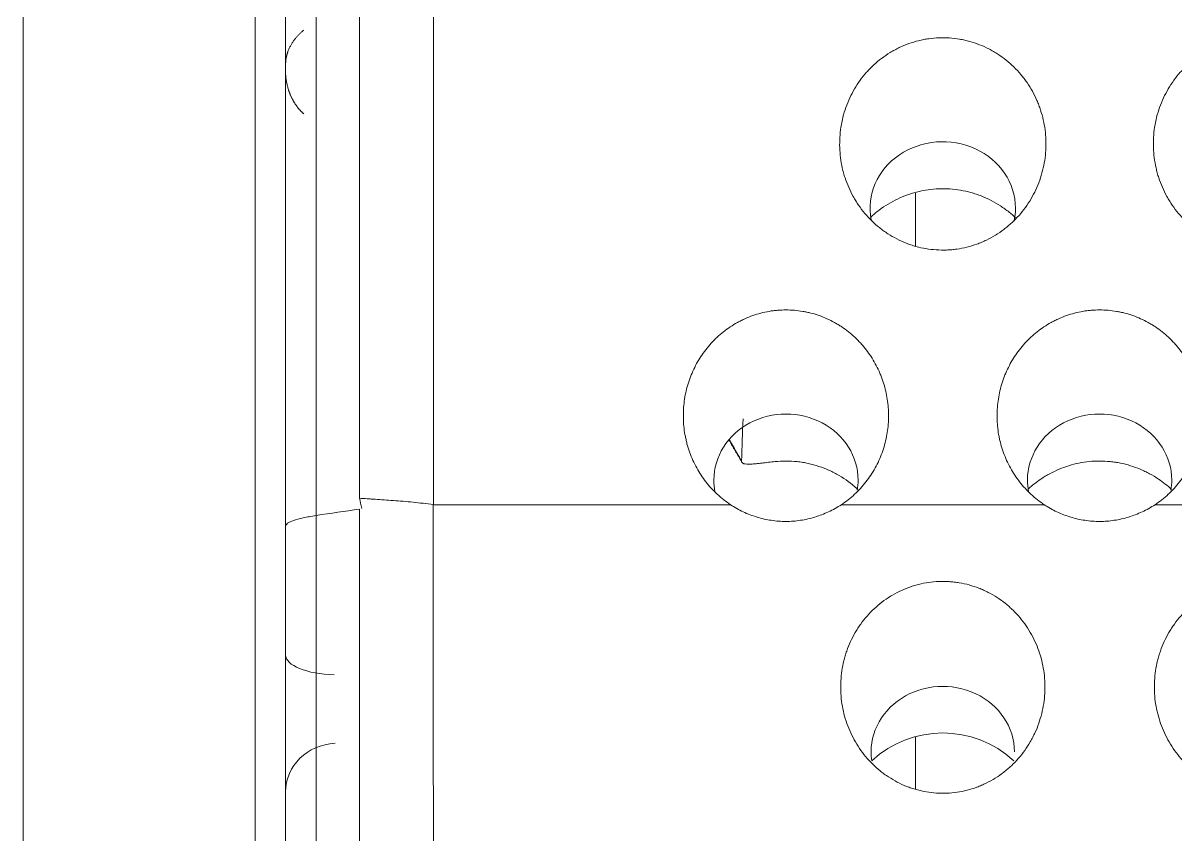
# Model space of a CAD drawing. Header units: millimetres. Extents: x 70151 to 230897, y 35202 to 113211.
# Drawn here: x 178099.42 to 178110.4, y 69174.16 to 69181.88 of the extents above; entities that cross this region are included whole.
import ezdxf

# ---------------------------------------------------------------- set-up
doc = ezdxf.new("R2010")
doc.units = ezdxf.units.MM
doc.header["$LTSCALE"] = 50
doc.layers.add('2-con', color=2, linetype='Continuous')
doc.layers.add('mark-B', color=2, linetype='Continuous', lineweight=20)

# ---------------------------------------------------------------- blocks, each defined once
blk = doc.blocks.new('무풍1WAY 대형')
at = {"layer": 'mark-B'}
for p, q in [((546.995, -415.643), (546.995, -415.147)), ((546.995, -420.816), (546.995, -420.314)), ((552.993, -421.986), (552.993, -421.986))]:
    blk.add_line(p, q, dxfattribs=at)
for centre, major_axis, ratio, start_param, end_param in [((552.495, -415.119), (-0.498, 0), 0.927357, 1.62319, 3.14156), ((546.734, -415.499), (-0.682, 0), 0.913545, 0, 3.279627), ((546.734, -414.633), (0, -1.045), 0.971746, 5.555123, 7.011249), ((552.495, -416.422), (-0.498, 0), 0.384077, 3.141593, 4.642575), ((545.24, -418.086), (0.687, 0), 0.913545, 2.986085, 3.141591), ((545.24, -418.086), (0.687, 0), 0.913545, 0, 0.177599), ((548.227, -418.086), (0.687, 0), 0.913545, 2.986085, 3.141591), ((548.227, -418.086), (0.687, 0), 0.913545, 0, 0.177599), ((545.24, -418.086), (0.687, 0), 0.913545, 3.141591, 6.283185), ((548.227, -418.086), (0.687, 0), 0.913545, 3.141591, 6.283185), ((546.734, -420.674), (-0.692, 0), 0.913545, 6.085561, 6.283185), ((546.734, -420.674), (-0.692, 0), 0.913545, 0, 3.317029)]:
    blk.add_ellipse(centre, major_axis=major_axis, ratio=ratio, start_param=start_param, end_param=end_param, dxfattribs=at)
for points, knots in [([(555.493, -432.338), (555.493, -430.208), (555.493, -428.078), (555.493, -423.815), (555.493, -421.683), (555.493, -415.283), (555.493, -411.012), (555.493, -406.739)], [0, 0, 0, 0, 0.25, 0.25, 0.5, 0.5, 1, 1, 1, 1]), ([(551.586, -417.851), (551.586, -417.4), (551.586, -416.948), (551.586, -416.043), (551.586, -415.59), (551.585, -414.231), (551.584, -413.323), (551.583, -411.959), (551.583, -411.504), (551.583, -410.593), (551.583, -410.138), (551.583, -408.77), (551.584, -407.858), (551.586, -406.945)], [0, 0, 0, 0, 0.125, 0.125, 0.25, 0.25, 0.5, 0.5, 0.625, 0.625, 0.75, 0.75, 1, 1, 1, 1]), ([(552.29, -406.947), (552.288, -407.856), (552.288, -408.764), (552.287, -410.126), (552.287, -410.58), (552.287, -411.487), (552.288, -411.94), (552.288, -413.299), (552.289, -414.203), (552.29, -415.557), (552.29, -416.008), (552.29, -416.909), (552.29, -417.359), (552.29, -417.809)], [0, 0, 0, 0, 0.25, 0.25, 0.375, 0.375, 0.5, 0.5, 0.75, 0.75, 0.875, 0.875, 1, 1, 1, 1]), ([(552.702, -417.749), (552.702, -416.855), (552.702, -415.958), (552.702, -414.611), (552.702, -414.161), (552.702, -413.486), (552.702, -413.261), (552.702, -412.811), (552.702, -412.586), (552.702, -411.459), (552.7, -410.557), (552.699, -409.203), (552.699, -408.751), (552.699, -407.847), (552.7, -407.395), (552.702, -406.943)], [0, 0, 0, 0, 0.25, 0.25, 0.375, 0.375, 0.4375, 0.4375, 0.5, 0.5, 0.75, 0.75, 0.875, 0.875, 1, 1, 1, 1]), ([(553.281, -411.16), (553.281, -411.238), (553.281, -411.334), (553.281, -411.502), (553.281, -411.562), (553.281, -411.659), (553.281, -411.692), (553.281, -411.744), (553.281, -411.761), (553.281, -411.797), (553.281, -411.958), (553.282, -412.138), (553.282, -412.486), (553.282, -412.675), (553.282, -412.98), (553.282, -413.085), (553.282, -413.248), (553.282, -413.304), (553.282, -413.416), (553.282, -413.473), (553.282, -413.764), (553.282, -414.007), (553.282, -414.514), (553.282, -414.777), (553.282, -415.326), (553.282, -415.61), (553.282, -415.979), (553.282, -416.054), (553.282, -416.203), (553.282, -416.429), (553.282, -416.657), (553.282, -417.118), (553.282, -417.431), (553.282, -418.065), (553.282, -418.388), (553.282, -418.798), (553.282, -418.88), (553.282, -419.004), (553.282, -419.045), (553.282, -419.128), (553.282, -419.335), (553.282, -419.542), (553.282, -420.037), (553.282, -420.696), (553.282, -421.353), (553.282, -421.844), (553.282, -422.008), (553.282, -422.334), (553.282, -422.496), (553.282, -422.977), (553.282, -423.604), (553.282, -424.206), (553.282, -424.647), (553.282, -424.793), (553.282, -424.973), (553.282, -425.009), (553.282, -425.08), (553.282, -425.116), (553.282, -425.223), (553.282, -425.293), (553.282, -425.641), (553.282, -425.909), (553.282, -426.294), (553.282, -426.42), (553.282, -426.605), (553.282, -426.666), (553.282, -426.786), (553.282, -426.845), (553.282, -427.136), (553.282, -427.354), (553.282, -427.764), (553.282, -427.955), (553.282, -428.22), (553.282, -428.305), (553.282, -428.427), (553.282, -428.467), (553.282, -428.525), (553.282, -428.544), (553.282, -428.582), (553.282, -428.75), (553.282, -428.897), (553.282, -429.124), (553.282, -429.221), (553.282, -429.382), (553.282, -429.446), (553.282, -429.539), (553.282, -429.567), (553.282, -429.582), (553.282, -429.584), (553.282, -429.584)], [0, 0, 0, 0, 0.036589, 0.036589, 0.054884, 0.054884, 0.064031, 0.064031, 0.068605, 0.068605, 0.073179, 0.109768, 0.109768, 0.146357, 0.146357, 0.164652, 0.164652, 0.173799, 0.173799, 0.182947, 0.182947, 0.219536, 0.219536, 0.256125, 0.256125, 0.292715, 0.292715, 0.301862, 0.301862, 0.311009, 0.329304, 0.329304, 0.365893, 0.365893, 0.402483, 0.402483, 0.41163, 0.41163, 0.416204, 0.416204, 0.420777, 0.439072, 0.439072, 0.475661, 0.51225, 0.51225, 0.530545, 0.530545, 0.54884, 0.54884, 0.585429, 0.622018, 0.622018, 0.640313, 0.640313, 0.644887, 0.644887, 0.64946, 0.64946, 0.658608, 0.658608, 0.695197, 0.695197, 0.713492, 0.713492, 0.722639, 0.722639, 0.731786, 0.731786, 0.768376, 0.768376, 0.804965, 0.804965, 0.82326, 0.82326, 0.832407, 0.832407, 0.836981, 0.836981, 0.841554, 0.878144, 0.878144, 0.914733, 0.914733, 0.951322, 0.951322, 0.987912, 0.987912, 1, 1, 1, 1]), ([(552.993, -415.119), (552.993, -414.883), (552.993, -414.647), (552.993, -414.261), (552.993, -414.112), (552.993, -413.963)], [0, 0, 0, 0, 0.612701, 0.612701, 1, 1, 1, 1]), ([(552.995, -414.239), (552.995, -415.377), (552.995, -416.513), (552.995, -417.645), (552.995, -417.645), (552.995, -417.645)], [0, 0, 0, 0, 0.999997, 0.999997, 1, 1, 1, 1]), ([(544.416, -415.383), (544.462, -415.429), (544.503, -415.479), (544.576, -415.585), (544.607, -415.641), (544.646, -415.731), (544.657, -415.761), (544.677, -415.823), (544.694, -415.885), (544.706, -415.948), (544.714, -416.012), (544.717, -416.045), (544.72, -416.142), (544.717, -416.206), (544.703, -416.302), (544.696, -416.333), (544.685, -416.381), (544.68, -416.396), (544.671, -416.427), (544.666, -416.443), (544.64, -416.519), (544.613, -416.577), (544.572, -416.647), (544.564, -416.661), (544.546, -416.688), (544.537, -416.702), (544.509, -416.742), (544.488, -416.767), (544.425, -416.84), (544.378, -416.884), (544.3, -416.943), (544.273, -416.962), (544.218, -416.996), (544.161, -417.027), (544.101, -417.052), (544.056, -417.069), (544.04, -417.074), (544.009, -417.084), (543.993, -417.088), (543.914, -417.109), (543.85, -417.118), (543.752, -417.122), (543.72, -417.121), (543.671, -417.118), (543.654, -417.117), (543.622, -417.113), (543.606, -417.111), (543.525, -417.097), (543.463, -417.08), (543.387, -417.051), (543.372, -417.044), (543.342, -417.031), (543.298, -417.009), (543.228, -416.969), (543.175, -416.931), (543.137, -416.901), (543.125, -416.89), (543.1, -416.868), (543.088, -416.857), (543.03, -416.8), (542.989, -416.751), (542.934, -416.671), (542.917, -416.643), (542.886, -416.586), (542.871, -416.557), (542.833, -416.468), (542.813, -416.407), (542.792, -416.312), (542.786, -416.28), (542.778, -416.216), (542.775, -416.184), (542.772, -416.087), (542.776, -416.023), (542.79, -415.926), (542.797, -415.894), (542.812, -415.832), (542.831, -415.77), (542.855, -415.71), (542.875, -415.666), (542.882, -415.652), (542.897, -415.623), (542.905, -415.608), (542.946, -415.538), (542.983, -415.486), (543.047, -415.413), (543.069, -415.389), (543.105, -415.356), (543.117, -415.345), (543.142, -415.324), (543.155, -415.313), (543.219, -415.264), (543.274, -415.23), (543.347, -415.194), (543.361, -415.187), (543.391, -415.174), (543.407, -415.168), (543.453, -415.151), (543.484, -415.141), (543.578, -415.117), (543.642, -415.108), (543.724, -415.105), (543.741, -415.104), (543.773, -415.105), (543.822, -415.107), (543.903, -415.116), (543.966, -415.13), (544.013, -415.143), (544.029, -415.148), (544.06, -415.159), (544.076, -415.164), (544.151, -415.194), (544.209, -415.224), (544.277, -415.269), (544.29, -415.278), (544.317, -415.297), (544.33, -415.307), (544.368, -415.338), (544.392, -415.36), (544.416, -415.383)], [0, 0, 0, 0, 0.03125, 0.03125, 0.0625, 0.0625, 0.078125, 0.078125, 0.09375, 0.109375, 0.109375, 0.125, 0.125, 0.15625, 0.15625, 0.171875, 0.171875, 0.179687, 0.179687, 0.1875, 0.1875, 0.21875, 0.21875, 0.226562, 0.226562, 0.234375, 0.234375, 0.25, 0.25, 0.28125, 0.28125, 0.296875, 0.296875, 0.3125, 0.328125, 0.328125, 0.335937, 0.335937, 0.34375, 0.34375, 0.375, 0.375, 0.390625, 0.390625, 0.398437, 0.398437, 0.40625, 0.40625, 0.4375, 0.4375, 0.445312, 0.445312, 0.453125, 0.46875, 0.484375, 0.484375, 0.492188, 0.492188, 0.5, 0.5, 0.53125, 0.53125, 0.546875, 0.546875, 0.5625, 0.5625, 0.59375, 0.59375, 0.609375, 0.609375, 0.625, 0.625, 0.65625, 0.65625, 0.671875, 0.671875, 0.6875, 0.703125, 0.703125, 0.710938, 0.710938, 0.71875, 0.71875, 0.75, 0.75, 0.765625, 0.765625, 0.773438, 0.773438, 0.78125, 0.78125, 0.8125, 0.8125, 0.820313, 0.820313, 0.828125, 0.828125, 0.84375, 0.84375, 0.875, 0.875, 0.882813, 0.882813, 0.890625, 0.90625, 0.921875, 0.921875, 0.929688, 0.929688, 0.9375, 0.9375, 0.96875, 0.96875, 0.976563, 0.976563, 0.984375, 0.984375, 1, 1, 1, 1]), ([(547.403, -415.383), (547.45, -415.429), (547.491, -415.479), (547.563, -415.585), (547.594, -415.641), (547.633, -415.731), (547.645, -415.761), (547.665, -415.823), (547.682, -415.885), (547.693, -415.948), (547.702, -416.012), (547.704, -416.045), (547.708, -416.142), (547.704, -416.206), (547.69, -416.302), (547.684, -416.333), (547.672, -416.381), (547.668, -416.396), (547.659, -416.427), (547.654, -416.443), (547.627, -416.519), (547.6, -416.577), (547.56, -416.647), (547.551, -416.661), (547.534, -416.688), (547.525, -416.702), (547.496, -416.742), (547.476, -416.767), (547.412, -416.84), (547.365, -416.884), (547.288, -416.943), (547.261, -416.962), (547.205, -416.996), (547.149, -417.027), (547.089, -417.052), (547.043, -417.069), (547.028, -417.074), (546.997, -417.084), (546.981, -417.088), (546.901, -417.109), (546.837, -417.118), (546.74, -417.122), (546.707, -417.121), (546.658, -417.118), (546.642, -417.117), (546.609, -417.113), (546.593, -417.111), (546.513, -417.097), (546.451, -417.08), (546.375, -417.051), (546.359, -417.044), (546.33, -417.031), (546.285, -417.009), (546.215, -416.969), (546.163, -416.931), (546.125, -416.901), (546.112, -416.89), (546.088, -416.868), (546.076, -416.857), (546.018, -416.8), (545.976, -416.751), (545.922, -416.671), (545.905, -416.643), (545.873, -416.586), (545.859, -416.557), (545.82, -416.468), (545.8, -416.407), (545.779, -416.312), (545.774, -416.28), (545.765, -416.216), (545.763, -416.184), (545.759, -416.087), (545.763, -416.023), (545.778, -415.926), (545.784, -415.894), (545.8, -415.832), (545.818, -415.77), (545.842, -415.71), (545.863, -415.666), (545.87, -415.652), (545.885, -415.623), (545.892, -415.608), (545.933, -415.538), (545.971, -415.486), (546.034, -415.413), (546.057, -415.389), (546.092, -415.356), (546.105, -415.345), (546.129, -415.324), (546.142, -415.313), (546.206, -415.264), (546.261, -415.23), (546.334, -415.194), (546.349, -415.187), (546.379, -415.174), (546.394, -415.168), (546.44, -415.151), (546.471, -415.141), (546.566, -415.117), (546.63, -415.108), (546.712, -415.105), (546.728, -415.104), (546.761, -415.105), (546.81, -415.107), (546.89, -415.116), (546.954, -415.13), (547.001, -415.143), (547.017, -415.148), (547.048, -415.159), (547.063, -415.164), (547.139, -415.194), (547.196, -415.224), (547.264, -415.269), (547.278, -415.278), (547.304, -415.297), (547.317, -415.307), (547.356, -415.338), (547.38, -415.36), (547.403, -415.383)], [0, 0, 0, 0, 0.03125, 0.03125, 0.0625, 0.0625, 0.078125, 0.078125, 0.09375, 0.109375, 0.109375, 0.125, 0.125, 0.15625, 0.15625, 0.171875, 0.171875, 0.179688, 0.179688, 0.1875, 0.1875, 0.21875, 0.21875, 0.226563, 0.226563, 0.234375, 0.234375, 0.25, 0.25, 0.28125, 0.28125, 0.296875, 0.296875, 0.3125, 0.328125, 0.328125, 0.335938, 0.335938, 0.34375, 0.34375, 0.375, 0.375, 0.390625, 0.390625, 0.398438, 0.398438, 0.40625, 0.40625, 0.4375, 0.4375, 0.445313, 0.445313, 0.453125, 0.46875, 0.484375, 0.484375, 0.492188, 0.492188, 0.5, 0.5, 0.53125, 0.53125, 0.546875, 0.546875, 0.5625, 0.5625, 0.59375, 0.59375, 0.609375, 0.609375, 0.625, 0.625, 0.65625, 0.65625, 0.671875, 0.671875, 0.6875, 0.703125, 0.703125, 0.710938, 0.710938, 0.71875, 0.71875, 0.75, 0.75, 0.765625, 0.765625, 0.773438, 0.773438, 0.78125, 0.78125, 0.8125, 0.8125, 0.820313, 0.820313, 0.828125, 0.828125, 0.84375, 0.84375, 0.875, 0.875, 0.882813, 0.882813, 0.890625, 0.90625, 0.921875, 0.921875, 0.929688, 0.929688, 0.9375, 0.9375, 0.96875, 0.96875, 0.976563, 0.976563, 0.984375, 0.984375, 1, 1, 1, 1]), ([(552.993, -416.422), (552.993, -416.361), (552.993, -416.299), (552.993, -416.203), (552.993, -416.171), (552.993, -416.122), (552.993, -416.105), (552.993, -416.072), (552.993, -416.056), (552.993, -415.974), (552.993, -415.909), (552.993, -415.829), (552.993, -415.813), (552.993, -415.781), (552.993, -415.765), (552.993, -415.718), (552.993, -415.687), (552.993, -415.597), (552.993, -415.539), (552.993, -415.471), (552.993, -415.458), (552.993, -415.431), (552.993, -415.418), (552.993, -415.381), (552.993, -415.333), (552.993, -415.278), (552.993, -415.248), (552.993, -415.229), (552.993, -415.219), (552.993, -415.174), (552.993, -415.144), (552.993, -415.119)], [0, 0, 0, 0, 0.125, 0.125, 0.1875, 0.1875, 0.21875, 0.21875, 0.25, 0.25, 0.375, 0.375, 0.40625, 0.40625, 0.4375, 0.4375, 0.5, 0.5, 0.625, 0.625, 0.65625, 0.65625, 0.6875, 0.6875, 0.75, 0.8125, 0.84375, 0.84375, 0.875, 0.875, 1, 1, 1, 1]), ([(552.993, -416.422), (552.993, -416.758), (552.993, -417.1), (552.993, -417.622), (552.993, -417.798), (552.993, -418.063), (552.993, -418.152), (552.993, -418.33), (552.993, -418.509), (552.993, -418.688), (552.993, -418.868), (552.993, -418.958), (552.993, -419.229), (552.993, -419.409), (552.993, -419.952), (552.993, -420.314), (552.993, -420.677)], [0, 0, 0, 0, 0.25, 0.25, 0.375, 0.375, 0.4375, 0.4375, 0.5, 0.5625, 0.5625, 0.625, 0.625, 0.75, 0.75, 1, 1, 1, 1]), ([(552.993, -417.646), (552.993, -417.656), (552.987, -417.665), (552.961, -417.683), (552.942, -417.692), (552.893, -417.71), (552.862, -417.718), (552.789, -417.733), (552.748, -417.741), (552.702, -417.747)], [0, 0, 0, 0, 0.25, 0.25, 0.5, 0.5, 0.75, 0.75, 1, 1, 1, 1]), ([(545.768, -417.851), (545.729, -417.826), (545.689, -417.803), (545.625, -417.773), (545.603, -417.764), (545.56, -417.747), (545.538, -417.74), (545.471, -417.719), (545.426, -417.709), (545.357, -417.699), (545.333, -417.696), (545.286, -417.693), (545.263, -417.692), (545.193, -417.692), (545.147, -417.695), (545.078, -417.706), (545.055, -417.71), (545.009, -417.72), (544.986, -417.726), (544.919, -417.747), (544.832, -417.78), (544.751, -417.826), (544.712, -417.851)], [0, 0, 0, 0, 0.125, 0.125, 0.1875, 0.1875, 0.25, 0.25, 0.375, 0.375, 0.4375, 0.4375, 0.5, 0.5, 0.625, 0.625, 0.6875, 0.6875, 0.75, 0.75, 0.875, 1, 1, 1, 1]), ([(548.755, -417.851), (548.717, -417.826), (548.676, -417.803), (548.613, -417.773), (548.591, -417.764), (548.547, -417.747), (548.525, -417.74), (548.459, -417.719), (548.413, -417.709), (548.344, -417.699), (548.321, -417.696), (548.274, -417.693), (548.251, -417.692), (548.181, -417.692), (548.134, -417.695), (548.065, -417.706), (548.042, -417.71), (547.997, -417.72), (547.974, -417.726), (547.907, -417.747), (547.82, -417.78), (547.739, -417.826), (547.699, -417.851)], [0, 0, 0, 0, 0.125, 0.125, 0.1875, 0.1875, 0.25, 0.25, 0.375, 0.375, 0.4375, 0.4375, 0.5, 0.5, 0.625, 0.625, 0.6875, 0.6875, 0.75, 0.75, 0.875, 1, 1, 1, 1]), ([(545.768, -417.851), (545.79, -417.866), (545.812, -417.882), (545.854, -417.915), (545.875, -417.933), (545.933, -417.987), (545.969, -418.026), (546.018, -418.089), (546.034, -418.111), (546.063, -418.156), (546.077, -418.178), (546.116, -418.248), (546.137, -418.297), (546.164, -418.371), (546.173, -418.397), (546.183, -418.435), (546.187, -418.448), (546.193, -418.474), (546.196, -418.487), (546.208, -418.552), (546.214, -418.605), (546.217, -418.684), (546.217, -418.711), (546.216, -418.764), (546.213, -418.791), (546.204, -418.87), (546.194, -418.922), (546.166, -419.024), (546.148, -419.074), (546.104, -419.171), (546.079, -419.218), (546.021, -419.306), (545.988, -419.348), (545.934, -419.408), (545.915, -419.427), (545.876, -419.463), (545.856, -419.481), (545.793, -419.53), (545.749, -419.559), (545.69, -419.592), (545.678, -419.598), (545.654, -419.61), (545.642, -419.616), (545.605, -419.632), (545.58, -419.642), (545.505, -419.669), (545.453, -419.682), (545.387, -419.694), (545.374, -419.696), (545.347, -419.699), (545.334, -419.7), (545.293, -419.704), (545.266, -419.705), (545.186, -419.705), (545.133, -419.7), (545.067, -419.689), (545.054, -419.687), (545.027, -419.681), (545.014, -419.678), (544.975, -419.668), (544.949, -419.66), (544.874, -419.633), (544.825, -419.611), (544.766, -419.579), (544.755, -419.572), (544.732, -419.558), (544.72, -419.551), (544.687, -419.529), (544.665, -419.513), (544.603, -419.464), (544.564, -419.427), (544.519, -419.378), (544.51, -419.368), (544.493, -419.347), (544.484, -419.337), (544.46, -419.305), (544.444, -419.283), (544.4, -419.217), (544.375, -419.17), (544.348, -419.11), (544.342, -419.097), (544.332, -419.073), (544.328, -419.06), (544.314, -419.022), (544.306, -418.997), (544.285, -418.92), (544.275, -418.868), (544.266, -418.789), (544.264, -418.763), (544.263, -418.723), (544.263, -418.709), (544.263, -418.683), (544.263, -418.67), (544.266, -418.603), (544.272, -418.551), (544.287, -418.473), (544.293, -418.447), (544.307, -418.396), (544.316, -418.37), (544.343, -418.295), (544.365, -418.247), (544.416, -418.154), (544.445, -418.11), (544.511, -418.025), (544.547, -417.986), (544.625, -417.914), (544.667, -417.881), (544.712, -417.851)], [0, 0, 0, 0, 0.015625, 0.015625, 0.03125, 0.03125, 0.0625, 0.0625, 0.078125, 0.078125, 0.09375, 0.09375, 0.125, 0.125, 0.140625, 0.140625, 0.148437, 0.148437, 0.15625, 0.15625, 0.1875, 0.1875, 0.203125, 0.203125, 0.21875, 0.21875, 0.25, 0.25, 0.28125, 0.28125, 0.3125, 0.3125, 0.34375, 0.34375, 0.359375, 0.359375, 0.375, 0.375, 0.40625, 0.40625, 0.414062, 0.414062, 0.421875, 0.421875, 0.4375, 0.4375, 0.46875, 0.46875, 0.476562, 0.476562, 0.484375, 0.484375, 0.5, 0.5, 0.53125, 0.53125, 0.539062, 0.539062, 0.546875, 0.546875, 0.5625, 0.5625, 0.59375, 0.59375, 0.601562, 0.601562, 0.609375, 0.609375, 0.625, 0.625, 0.65625, 0.65625, 0.664062, 0.664062, 0.671875, 0.671875, 0.6875, 0.6875, 0.71875, 0.71875, 0.726562, 0.726562, 0.734375, 0.734375, 0.75, 0.75, 0.78125, 0.78125, 0.796875, 0.796875, 0.804687, 0.804687, 0.8125, 0.8125, 0.84375, 0.84375, 0.859375, 0.859375, 0.875, 0.875, 0.90625, 0.90625, 0.9375, 0.9375, 0.96875, 0.96875, 1, 1, 1, 1]), ([(548.755, -417.851), (548.778, -417.866), (548.799, -417.882), (548.842, -417.915), (548.862, -417.933), (548.921, -417.987), (548.957, -418.026), (549.006, -418.089), (549.021, -418.111), (549.051, -418.156), (549.065, -418.178), (549.103, -418.248), (549.125, -418.297), (549.152, -418.371), (549.16, -418.397), (549.171, -418.435), (549.174, -418.448), (549.18, -418.474), (549.183, -418.487), (549.196, -418.552), (549.202, -418.605), (549.205, -418.684), (549.205, -418.711), (549.203, -418.764), (549.201, -418.791), (549.192, -418.87), (549.182, -418.922), (549.154, -419.024), (549.136, -419.074), (549.092, -419.171), (549.066, -419.218), (549.008, -419.306), (548.976, -419.348), (548.931, -419.398), (548.921, -419.407), (548.902, -419.427), (548.874, -419.455), (548.843, -419.481), (548.781, -419.53), (548.736, -419.559), (548.678, -419.592), (548.666, -419.598), (548.642, -419.61), (548.63, -419.616), (548.593, -419.632), (548.568, -419.642), (548.492, -419.669), (548.441, -419.682), (548.375, -419.694), (548.361, -419.696), (548.335, -419.699), (548.321, -419.7), (548.281, -419.704), (548.254, -419.705), (548.174, -419.705), (548.121, -419.7), (548.054, -419.689), (548.041, -419.687), (548.015, -419.681), (548.002, -419.678), (547.963, -419.668), (547.937, -419.66), (547.861, -419.633), (547.813, -419.611), (547.754, -419.579), (547.742, -419.572), (547.719, -419.558), (547.708, -419.551), (547.674, -419.529), (547.653, -419.513), (547.59, -419.464), (547.551, -419.427), (547.506, -419.378), (547.497, -419.368), (547.48, -419.347), (547.472, -419.337), (547.447, -419.305), (547.432, -419.283), (547.388, -419.217), (547.363, -419.17), (547.335, -419.11), (547.33, -419.097), (547.32, -419.073), (547.315, -419.06), (547.302, -419.022), (547.294, -418.997), (547.273, -418.92), (547.263, -418.868), (547.254, -418.789), (547.252, -418.763), (547.25, -418.723), (547.25, -418.709), (547.25, -418.683), (547.25, -418.67), (547.253, -418.603), (547.259, -418.551), (547.275, -418.473), (547.281, -418.447), (547.295, -418.396), (547.303, -418.37), (547.331, -418.295), (547.352, -418.247), (547.404, -418.154), (547.433, -418.11), (547.499, -418.025), (547.535, -417.986), (547.613, -417.914), (547.655, -417.881), (547.699, -417.851)], [0, 0, 0, 0, 0.015625, 0.015625, 0.03125, 0.03125, 0.0625, 0.0625, 0.078125, 0.078125, 0.09375, 0.09375, 0.125, 0.125, 0.140625, 0.140625, 0.148437, 0.148437, 0.15625, 0.15625, 0.1875, 0.1875, 0.203125, 0.203125, 0.21875, 0.21875, 0.25, 0.25, 0.28125, 0.28125, 0.3125, 0.3125, 0.34375, 0.34375, 0.351562, 0.351562, 0.359375, 0.375, 0.375, 0.40625, 0.40625, 0.414062, 0.414062, 0.421875, 0.421875, 0.4375, 0.4375, 0.46875, 0.46875, 0.476562, 0.476562, 0.484375, 0.484375, 0.5, 0.5, 0.53125, 0.53125, 0.539063, 0.539063, 0.546875, 0.546875, 0.5625, 0.5625, 0.59375, 0.59375, 0.601563, 0.601563, 0.609375, 0.609375, 0.625, 0.625, 0.65625, 0.65625, 0.664062, 0.664062, 0.671875, 0.671875, 0.6875, 0.6875, 0.71875, 0.71875, 0.726563, 0.726563, 0.734375, 0.734375, 0.75, 0.75, 0.78125, 0.78125, 0.796875, 0.796875, 0.804688, 0.804688, 0.8125, 0.8125, 0.84375, 0.84375, 0.859375, 0.859375, 0.875, 0.875, 0.90625, 0.90625, 0.9375, 0.9375, 0.96875, 0.96875, 1, 1, 1, 1]), ([(551.585, -457.359), (551.585, -457.179), (551.585, -456.82), (551.585, -456.281), (551.585, -455.743), (551.585, -455.205), (551.585, -454.667), (551.585, -454.13), (551.585, -453.593), (551.585, -453.056), (551.585, -452.52), (551.585, -451.984), (551.585, -451.448), (551.585, -450.913), (551.585, -450.378), (551.585, -449.843), (551.585, -449.309), (551.585, -448.775), (551.585, -448.241), (551.585, -447.708), (551.585, -447.174), (551.585, -446.642), (551.585, -446.109), (551.585, -445.577), (551.585, -445.045), (551.585, -444.514), (551.585, -443.983), (551.585, -443.452), (551.585, -442.922), (551.585, -442.391), (551.585, -441.862), (551.585, -441.332), (551.585, -440.803), (551.585, -440.274), (551.585, -439.746), (551.585, -439.218), (551.585, -438.69), (551.585, -438.162), (551.585, -437.635), (551.585, -437.108), (551.585, -436.582), (551.585, -436.056), (551.585, -435.53), (551.585, -435.004), (551.585, -434.479), (551.585, -433.955), (551.585, -433.43), (551.585, -432.906), (551.585, -432.382), (551.585, -431.859), (551.585, -431.335), (551.585, -430.813), (551.585, -430.29), (551.585, -429.768), (551.585, -429.246), (551.585, -428.725), (551.585, -428.204), (551.585, -427.683), (551.585, -427.162), (551.585, -426.642), (551.585, -426.122), (551.585, -425.603), (551.585, -425.084), (551.585, -424.565), (551.585, -424.047), (551.585, -423.528), (551.585, -423.011), (551.585, -422.493), (551.585, -421.976), (551.585, -421.459), (551.585, -420.943), (551.585, -420.427), (551.585, -419.911), (551.585, -419.396), (551.585, -418.881), (551.585, -418.366), (551.585, -418.023), (551.585, -417.851)], [0, 0, 0, 0, 0.013683, 0.027356, 0.04102, 0.054675, 0.06832, 0.081956, 0.095582, 0.109198, 0.122806, 0.136404, 0.149992, 0.163571, 0.17714, 0.1907, 0.204251, 0.217792, 0.231324, 0.244846, 0.258359, 0.271862, 0.285356, 0.29884, 0.312315, 0.325781, 0.339237, 0.352683, 0.366121, 0.379548, 0.392967, 0.406376, 0.419775, 0.433165, 0.446545, 0.459916, 0.473278, 0.48663, 0.499973, 0.513306, 0.52663, 0.539944, 0.553249, 0.566545, 0.579831, 0.593108, 0.606375, 0.619633, 0.632881, 0.64612, 0.659349, 0.672569, 0.68578, 0.698981, 0.712172, 0.725354, 0.738527, 0.751691, 0.764844, 0.777989, 0.791124, 0.804249, 0.817365, 0.830472, 0.843569, 0.856657, 0.869736, 0.882804, 0.895864, 0.908914, 0.921955, 0.934986, 0.948007, 0.96102, 0.974023, 0.987016, 1, 1, 1, 1]), ([(551.585, -417.851), (551.651, -417.861), (551.716, -417.868), (551.811, -417.878), (551.843, -417.881), (551.905, -417.886), (551.936, -417.888), (552.027, -417.895), (552.084, -417.899), (552.152, -417.903), (552.165, -417.904), (552.191, -417.906), (552.204, -417.907), (552.242, -417.909), (552.266, -417.911), (552.289, -417.913)], [0, 0, 0, 0, 0.25, 0.25, 0.375, 0.375, 0.5, 0.5, 0.75, 0.75, 0.8125, 0.8125, 0.875, 0.875, 1, 1, 1, 1]), ([(544.556, -417.997), (544.595, -418.032), (544.636, -418.065), (544.706, -418.113), (544.735, -418.13), (544.779, -418.154), (544.793, -418.161), (544.823, -418.175), (544.838, -418.182), (544.914, -418.214), (544.977, -418.234), (545.058, -418.25), (545.074, -418.253), (545.107, -418.258), (545.124, -418.26), (545.174, -418.265), (545.239, -418.268), (545.305, -418.265), (545.371, -418.259), (545.404, -418.254), (545.502, -418.234), (545.565, -418.214), (545.656, -418.176), (545.686, -418.162), (545.729, -418.138), (545.744, -418.13), (545.772, -418.113), (545.786, -418.104), (545.842, -418.067), (545.881, -418.036), (545.918, -418.002)], [0, 0, 0, 0, 0.105708, 0.105708, 0.171817, 0.171817, 0.204872, 0.204872, 0.237927, 0.237927, 0.370145, 0.370145, 0.4032, 0.4032, 0.436254, 0.436254, 0.502363, 0.568473, 0.568473, 0.634582, 0.634582, 0.7668, 0.7668, 0.832909, 0.832909, 0.865964, 0.865964, 0.899019, 0.899019, 1, 1, 1, 1]), ([(547.544, -417.997), (547.547, -418), (547.55, -418.002), (547.605, -418.052), (547.661, -418.093), (547.737, -418.138), (547.753, -418.147), (547.784, -418.163), (547.8, -418.171), (547.848, -418.192), (547.914, -418.218), (547.981, -418.236), (548.033, -418.248), (548.05, -418.251), (548.085, -418.257), (548.103, -418.259), (548.191, -418.269), (548.261, -418.269), (548.331, -418.261)], [0, 0, 0, 0, 0.014718, 0.014718, 0.261039, 0.261039, 0.322619, 0.322619, 0.384199, 0.384199, 0.507359, 0.630519, 0.630519, 0.6921, 0.6921, 0.75368, 0.75368, 1, 1, 1, 1]), ([(548.65, -418.267), (548.651, -418.261), (548.649, -418.256), (548.643, -418.249), (548.641, -418.247), (548.635, -418.244), (548.631, -418.242), (548.62, -418.239), (548.61, -418.238), (548.593, -418.237), (548.587, -418.237), (548.574, -418.237), (548.56, -418.237), (548.544, -418.238), (548.528, -418.24), (548.519, -418.24), (548.493, -418.243), (548.475, -418.245), (548.445, -418.248), (548.435, -418.25), (548.415, -418.252), (548.405, -418.253), (548.374, -418.257), (548.353, -418.259), (548.331, -418.261)], [0, 0, 0, 0, 0.125, 0.125, 0.1875, 0.1875, 0.25, 0.25, 0.375, 0.375, 0.4375, 0.4375, 0.5, 0.5625, 0.5625, 0.625, 0.625, 0.75, 0.75, 0.8125, 0.8125, 0.875, 0.875, 1, 1, 1, 1]), ([(548.765, -418.465), (548.74, -418.423), (548.716, -418.381), (548.678, -418.315), (548.664, -418.291), (548.65, -418.267)], [0, 0, 0, 0, 0.637386, 0.637386, 1, 1, 1, 1]), ([(542.766, -421.226), (542.762, -421.291), (542.767, -421.42), (542.795, -421.546), (542.82, -421.623), (542.826, -421.639), (542.837, -421.669), (542.856, -421.714), (542.891, -421.787), (542.926, -421.842), (542.953, -421.882), (542.963, -421.895), (542.982, -421.921), (542.993, -421.934), (543.046, -421.997), (543.092, -422.042), (543.168, -422.103), (543.195, -422.122), (543.236, -422.149), (543.25, -422.158), (543.278, -422.174), (543.293, -422.182), (543.366, -422.22), (543.426, -422.243), (543.505, -422.265), (543.521, -422.269), (543.553, -422.276), (543.569, -422.28), (543.618, -422.288), (543.651, -422.292), (543.749, -422.298), (543.814, -422.296), (543.896, -422.284), (543.912, -422.282), (543.944, -422.275), (543.993, -422.265), (544.071, -422.241), (544.131, -422.216), (544.175, -422.195), (544.19, -422.187), (544.219, -422.171), (544.233, -422.163), (544.303, -422.12), (544.355, -422.081), (544.415, -422.026), (544.427, -422.014), (544.45, -421.991), (544.461, -421.979), (544.494, -421.942), (544.514, -421.917), (544.571, -421.838), (544.604, -421.782), (544.66, -421.663), (544.681, -421.602), (544.705, -421.508), (544.711, -421.476), (544.721, -421.412), (544.725, -421.379), (544.73, -421.282), (544.728, -421.217), (544.716, -421.121), (544.71, -421.089), (544.699, -421.041), (544.695, -421.025), (544.687, -420.994), (544.682, -420.978), (544.657, -420.901), (544.631, -420.842), (544.592, -420.771), (544.583, -420.757), (544.566, -420.729), (544.557, -420.715), (544.529, -420.675), (544.51, -420.649), (544.447, -420.574), (544.401, -420.529), (544.337, -420.478), (544.323, -420.468), (544.297, -420.448), (544.256, -420.421), (544.186, -420.38), (544.126, -420.353), (544.081, -420.335), (544.065, -420.329), (544.034, -420.319), (544.018, -420.314), (543.939, -420.292), (543.874, -420.281), (543.776, -420.275), (543.744, -420.274), (543.694, -420.276), (543.677, -420.277), (543.645, -420.28), (543.628, -420.282), (543.547, -420.293), (543.484, -420.309), (543.407, -420.337), (543.391, -420.343), (543.361, -420.356), (543.316, -420.376), (543.244, -420.415), (543.19, -420.452), (543.151, -420.481), (543.138, -420.491), (543.113, -420.513), (543.101, -420.524), (543.041, -420.579), (542.997, -420.628), (542.94, -420.707), (542.922, -420.734), (542.889, -420.791), (542.874, -420.82), (542.833, -420.908), (542.811, -420.969), (542.787, -421.064), (542.781, -421.096), (542.771, -421.16), (542.767, -421.193), (542.766, -421.226)], [0, 0, 0, 0, 0.03125, 0.0625, 0.0625, 0.070313, 0.070313, 0.078125, 0.09375, 0.109375, 0.109375, 0.117188, 0.117188, 0.125, 0.125, 0.15625, 0.15625, 0.171875, 0.171875, 0.179688, 0.179688, 0.1875, 0.1875, 0.21875, 0.21875, 0.226563, 0.226563, 0.234375, 0.234375, 0.25, 0.25, 0.28125, 0.28125, 0.289063, 0.289063, 0.296875, 0.3125, 0.328125, 0.328125, 0.335938, 0.335938, 0.34375, 0.34375, 0.375, 0.375, 0.382813, 0.382813, 0.390625, 0.390625, 0.40625, 0.40625, 0.4375, 0.4375, 0.46875, 0.46875, 0.484375, 0.484375, 0.5, 0.5, 0.53125, 0.53125, 0.546875, 0.546875, 0.554688, 0.554688, 0.5625, 0.5625, 0.59375, 0.59375, 0.601563, 0.601563, 0.609375, 0.609375, 0.625, 0.625, 0.65625, 0.65625, 0.664063, 0.664063, 0.671875, 0.6875, 0.703125, 0.703125, 0.710938, 0.710938, 0.71875, 0.71875, 0.75, 0.75, 0.765625, 0.765625, 0.773438, 0.773438, 0.78125, 0.78125, 0.8125, 0.8125, 0.820313, 0.820313, 0.828125, 0.84375, 0.859375, 0.859375, 0.867188, 0.867188, 0.875, 0.875, 0.90625, 0.90625, 0.921875, 0.921875, 0.9375, 0.9375, 0.96875, 0.96875, 0.984375, 0.984375, 1, 1, 1, 1]), ([(545.753, -421.226), (545.749, -421.291), (545.754, -421.42), (545.782, -421.546), (545.808, -421.623), (545.813, -421.639), (545.825, -421.669), (545.843, -421.714), (545.879, -421.787), (545.913, -421.842), (545.941, -421.882), (545.95, -421.895), (545.97, -421.921), (545.98, -421.934), (546.033, -421.997), (546.08, -422.042), (546.156, -422.103), (546.182, -422.122), (546.223, -422.149), (546.237, -422.158), (546.266, -422.174), (546.28, -422.182), (546.353, -422.22), (546.414, -422.243), (546.493, -422.265), (546.509, -422.269), (546.541, -422.276), (546.557, -422.28), (546.606, -422.288), (546.638, -422.292), (546.736, -422.298), (546.802, -422.296), (546.883, -422.284), (546.9, -422.282), (546.932, -422.275), (546.98, -422.265), (547.058, -422.241), (547.119, -422.216), (547.163, -422.195), (547.178, -422.187), (547.207, -422.171), (547.221, -422.163), (547.291, -422.12), (547.343, -422.081), (547.403, -422.026), (547.414, -422.014), (547.437, -421.991), (547.449, -421.979), (547.481, -421.942), (547.502, -421.917), (547.559, -421.838), (547.592, -421.782), (547.647, -421.663), (547.669, -421.602), (547.692, -421.508), (547.699, -421.476), (547.709, -421.412), (547.712, -421.379), (547.718, -421.282), (547.716, -421.217), (547.703, -421.121), (547.698, -421.089), (547.687, -421.041), (547.683, -421.025), (547.674, -420.994), (547.67, -420.978), (547.644, -420.901), (547.619, -420.842), (547.579, -420.771), (547.571, -420.757), (547.554, -420.729), (547.545, -420.715), (547.517, -420.675), (547.497, -420.649), (547.434, -420.574), (547.388, -420.529), (547.324, -420.478), (547.311, -420.468), (547.284, -420.448), (547.244, -420.421), (547.173, -420.38), (547.114, -420.353), (547.068, -420.335), (547.053, -420.329), (547.022, -420.319), (547.006, -420.314), (546.926, -420.292), (546.862, -420.281), (546.764, -420.275), (546.731, -420.274), (546.682, -420.276), (546.665, -420.277), (546.632, -420.28), (546.616, -420.282), (546.535, -420.293), (546.471, -420.309), (546.394, -420.337), (546.379, -420.343), (546.348, -420.356), (546.303, -420.376), (546.232, -420.415), (546.178, -420.452), (546.139, -420.481), (546.126, -420.491), (546.101, -420.513), (546.088, -420.524), (546.028, -420.579), (545.985, -420.628), (545.928, -420.707), (545.91, -420.734), (545.877, -420.791), (545.861, -420.82), (545.82, -420.908), (545.799, -420.969), (545.775, -421.064), (545.768, -421.096), (545.758, -421.16), (545.755, -421.193), (545.753, -421.226)], [0, 0, 0, 0, 0.03125, 0.0625, 0.0625, 0.070313, 0.070313, 0.078125, 0.09375, 0.109375, 0.109375, 0.117188, 0.117188, 0.125, 0.125, 0.15625, 0.15625, 0.171875, 0.171875, 0.179688, 0.179688, 0.1875, 0.1875, 0.21875, 0.21875, 0.226563, 0.226563, 0.234375, 0.234375, 0.25, 0.25, 0.28125, 0.28125, 0.289063, 0.289063, 0.296875, 0.3125, 0.328125, 0.328125, 0.335938, 0.335938, 0.34375, 0.34375, 0.375, 0.375, 0.382813, 0.382813, 0.390625, 0.390625, 0.40625, 0.40625, 0.4375, 0.4375, 0.46875, 0.46875, 0.484375, 0.484375, 0.5, 0.5, 0.53125, 0.53125, 0.546875, 0.546875, 0.554688, 0.554688, 0.5625, 0.5625, 0.59375, 0.59375, 0.601563, 0.601563, 0.609375, 0.609375, 0.625, 0.625, 0.65625, 0.65625, 0.664063, 0.664063, 0.671875, 0.6875, 0.703125, 0.703125, 0.710938, 0.710938, 0.71875, 0.71875, 0.75, 0.75, 0.765625, 0.765625, 0.773438, 0.773438, 0.78125, 0.78125, 0.8125, 0.8125, 0.820312, 0.820312, 0.828125, 0.84375, 0.859375, 0.859375, 0.867187, 0.867187, 0.875, 0.875, 0.90625, 0.90625, 0.921875, 0.921875, 0.9375, 0.9375, 0.96875, 0.96875, 0.984375, 0.984375, 1, 1, 1, 1]), ([(547.422, -420.586), (547.421, -420.587), (547.42, -420.588), (547.407, -420.601), (547.394, -420.612), (547.367, -420.634), (547.354, -420.645), (547.285, -420.696), (547.227, -420.732), (547.135, -420.775), (547.104, -420.789), (547.055, -420.806), (547.039, -420.811), (547.006, -420.821), (546.989, -420.826), (546.906, -420.846), (546.839, -420.856), (546.736, -420.859), (546.701, -420.859), (546.632, -420.854), (546.565, -420.846), (546.498, -420.831), (546.449, -420.818), (546.432, -420.813), (546.4, -420.802), (546.383, -420.796), (546.303, -420.764), (546.243, -420.733), (546.157, -420.677), (546.129, -420.657), (546.081, -420.619), (546.061, -420.601), (546.042, -420.583)], [0, 0, 0, 0, 0.002699, 0.002699, 0.036433, 0.036433, 0.070167, 0.070167, 0.205101, 0.205101, 0.272568, 0.272568, 0.306302, 0.306302, 0.340035, 0.340035, 0.47497, 0.47497, 0.542437, 0.542437, 0.609904, 0.677372, 0.677372, 0.711105, 0.711105, 0.744839, 0.744839, 0.879773, 0.879773, 0.94724, 0.94724, 1, 1, 1, 1]), ([(552.993, -421.513), (552.993, -421.504), (552.993, -421.495), (552.993, -421.466), (552.993, -421.446), (552.993, -421.413), (552.993, -421.402), (552.993, -421.379), (552.993, -421.368), (552.993, -421.309), (552.993, -421.259), (552.993, -421.18), (552.993, -421.152), (552.993, -421.096), (552.993, -421.068), (552.993, -420.981), (552.993, -420.922), (552.993, -420.846), (552.993, -420.831), (552.993, -420.8), (552.993, -420.785), (552.993, -420.739), (552.993, -420.708), (552.993, -420.677)], [0, 0, 0, 0, 0.047164, 0.047164, 0.142448, 0.142448, 0.19009, 0.19009, 0.237731, 0.237731, 0.428299, 0.428299, 0.523582, 0.523582, 0.618866, 0.618866, 0.809433, 0.809433, 0.857075, 0.857075, 0.904716, 0.904716, 1, 1, 1, 1]), ([(552.82, -421.572), (552.822, -421.574), (552.826, -421.577), (552.831, -421.582), (552.836, -421.587), (552.842, -421.592), (552.847, -421.597), (552.852, -421.603), (552.857, -421.608), (552.863, -421.614), (552.868, -421.62), (552.873, -421.627), (552.878, -421.633), (552.883, -421.64), (552.888, -421.647), (552.893, -421.654), (552.898, -421.661), (552.903, -421.668), (552.908, -421.676), (552.913, -421.684), (552.918, -421.692), (552.922, -421.7), (552.927, -421.709), (552.931, -421.717), (552.936, -421.726), (552.94, -421.735), (552.944, -421.744), (552.948, -421.754), (552.952, -421.763), (552.956, -421.773), (552.959, -421.783), (552.963, -421.793), (552.967, -421.805), (552.971, -421.819), (552.975, -421.836), (552.979, -421.853), (552.983, -421.872), (552.986, -421.892), (552.989, -421.914), (552.992, -421.937), (552.993, -421.961), (552.993, -421.977), (552.993, -421.986)], [0, 0, 0, 0, 0.013307, 0.026857, 0.040664, 0.054742, 0.069105, 0.083766, 0.098737, 0.114028, 0.129651, 0.145614, 0.161928, 0.178602, 0.195642, 0.213057, 0.230854, 0.249039, 0.267619, 0.2866, 0.305987, 0.325785, 0.346, 0.366635, 0.387695, 0.409184, 0.431105, 0.453463, 0.476261, 0.499502, 0.523188, 0.547323, 0.57191, 0.607449, 0.645986, 0.687526, 0.732073, 0.77963, 0.8302, 0.883783, 0.940383, 1, 1, 1, 1]), ([(552.993, -422.036), (552.993, -422.039), (552.993, -422.046), (552.993, -422.055), (552.992, -422.064), (552.991, -422.073), (552.991, -422.081), (552.989, -422.09), (552.988, -422.098), (552.987, -422.106), (552.985, -422.113), (552.983, -422.121), (552.982, -422.128), (552.98, -422.135), (552.978, -422.141), (552.976, -422.148), (552.974, -422.154), (552.972, -422.16), (552.969, -422.169), (552.964, -422.18), (552.958, -422.195), (552.951, -422.209), (552.944, -422.222), (552.937, -422.235), (552.929, -422.248), (552.921, -422.26), (552.912, -422.272), (552.904, -422.283), (552.895, -422.294), (552.886, -422.305), (552.877, -422.315), (552.867, -422.325), (552.858, -422.334), (552.849, -422.343), (552.839, -422.352), (552.83, -422.36), (552.824, -422.365), (552.82, -422.368)], [0, 0, 0, 0, 0.029425, 0.058111, 0.086056, 0.113261, 0.139727, 0.165453, 0.19044, 0.214688, 0.238197, 0.260967, 0.282999, 0.304293, 0.324849, 0.344668, 0.36375, 0.382095, 0.399705, 0.444456, 0.487739, 0.529569, 0.569962, 0.608937, 0.646512, 0.682711, 0.717558, 0.751082, 0.783314, 0.814289, 0.844047, 0.872633, 0.900098, 0.926498, 0.951899, 0.976373, 1, 1, 1, 1])]:
    blk.add_open_spline(points, degree=3, knots=knots, dxfattribs=at)
for points, degree in [([(552.993, -415.183), (552.993, -415.14)], 1), ([(552.993, -415.226), (552.993, -415.234), (552.993, -415.183)], 2), ([(552.995, -417.645), (552.995, -417.696), (552.995, -417.747), (552.995, -417.799)], 3), ([(552.701, -417.749), (552.564, -417.769), (552.427, -417.789), (552.289, -417.809)], 3), ([(552.701, -457.233), (552.701, -444.112), (552.702, -430.948), (552.702, -417.749)], 3), ([(544.712, -417.851), (544.068, -417.851), (543.424, -417.851), (542.78, -417.851)], 3), ([(547.699, -417.851), (547.056, -417.851), (546.412, -417.851), (545.768, -417.851)], 3), ([(551.585, -417.851), (550.642, -417.851), (549.699, -417.851), (548.755, -417.851)], 3), ([(552.289, -417.913), (552.282, -417.88), (552.275, -417.848), (552.268, -417.816)], 3), ([(552.993, -421.392), (552.993, -420.194), (552.993, -418.997), (552.993, -417.799)], 3), ([(552.289, -417.913), (552.289, -431.081), (552.289, -444.215), (552.289, -457.307)], 3), ([(548.636, -418.667), (548.641, -418.534), (548.646, -418.401), (548.65, -418.267)], 3), ([(548.767, -418.461), (548.707, -418.358), (548.647, -418.255)], 2), ([(552.993, -421.518), (552.993, -421.476), (552.993, -421.434), (552.993, -421.392)], 3), ([(552.993, -421.986), (552.993, -421.83), (552.993, -421.674), (552.993, -421.518)], 3), ([(552.993, -422.036), (552.993, -421.996), (552.993, -421.956), (552.993, -421.916)], 3), ([(552.993, -421.986), (552.993, -422.003), (552.993, -422.019), (552.993, -422.036)], 3), ([(552.993, -422.504), (552.993, -422.348), (552.993, -422.192), (552.993, -422.036)], 3)]:
    blk.add_open_spline(points, degree=degree, dxfattribs=at)
blk = doc.blocks.new('dpdjzjs')
at = {"layer": 'mark-B', "rotation": 180}
blk.add_blockref('무풍1WAY 대형', (178654.915, 88751.491), dxfattribs=at)

msp = doc.modelspace()

# ---------------------------------------------------------------- block references
at = {"layer": '2-con'}
msp.add_blockref('dpdjzjs', (0, -19992.043), dxfattribs=at)

doc.saveas('drawing.dxf')
